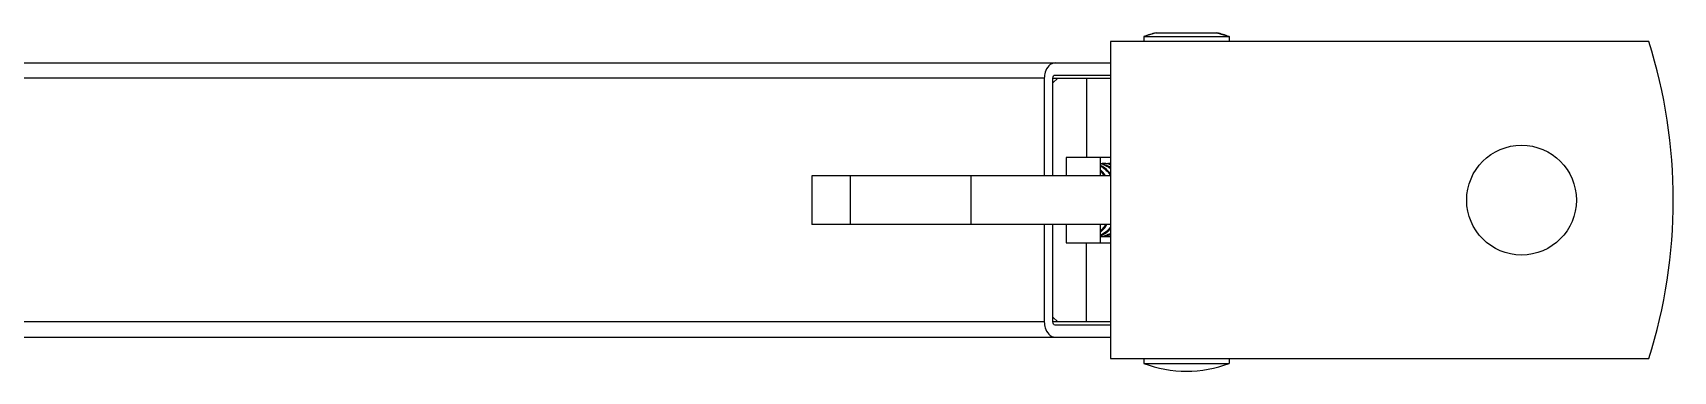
# Model space of a CAD drawing. Extents: x 1680110 to 2699828, y 269661 to 891349.
# Drawn here: x 2395276 to 2396502, y 717914 to 718166 of the extents above; entities that cross this region are included whole.
import ezdxf

# ---------------------------------------------------------------- set-up
doc = ezdxf.new("R2010")
doc.units = 0
doc.header["$LTSCALE"] = 1000
doc.header["$MEASUREMENT"] = 0
doc.layers.add('02___PRT_ALL_AXES', color=7, linetype='Continuous')

msp = doc.modelspace()

# ---------------------------------------------------------------- linework, layer by layer
at = {"color": 7, "linetype": 'Continuous'}
for p, q in [((2396106.6, 718163.4), (2396106.6, 718159.7)), ((2396170.4, 718163.4), (2396170.4, 718159.7)), ((2396484.2, 718159.7), (2396081.6, 718159.7)), ((2396081.6, 718159.7), (2396081.6, 717922.9)), ((2394657.4, 718143.8), (2396081.6, 718143.8)), ((2396032.2, 718132.4), (2394699, 718132.4)), ((2396032.2, 718132.4), (2396032.2, 718059.5)), ((2396038.6, 718132.4), (2396081.6, 718132.4)), ((2396038.6, 718059.5), (2396038.6, 718132.4)), ((2396040.2, 718134.7), (2396081.6, 718134.7)), ((2396063.8, 718132.4), (2396063.8, 718073.2)), ((2396081.6, 718073.2), (2396048.6, 718073.2)), ((2396081.6, 718059.5), (2395858.3, 718059.5)), ((2395858.3, 718059.5), (2395858.3, 718023.1)), ((2395887, 718059.5), (2395887, 718023.1)), ((2395977.2, 718059.5), (2395977.2, 718023.1)), ((2396081.6, 718023.1), (2395858.3, 718023.1)), ((2396032.2, 718023.1), (2396032.2, 717950.3)), ((2396038.6, 717950.3), (2396038.6, 718023.1)), ((2396074.1, 718023), (2396074.1, 718023)), ((2396048.6, 718009.5), (2396081.6, 718009.5)), ((2396063.8, 717950.3), (2396063.8, 718009.5)), ((2396032.2, 717950.3), (2394699, 717950.3)), ((2396081.6, 717950.3), (2396038.6, 717950.3)), ((2396081.6, 717948), (2396040.2, 717948)), ((2394657.4, 717938.9), (2396081.6, 717938.9)), ((2396081.6, 717922.9), (2396484.2, 717922.9)), ((2396106.6, 717922.9), (2396106.6, 717919.3)), ((2396170.4, 717922.9), (2396170.4, 717919.3))]:
    msp.add_line(p, q, dxfattribs=at)
for points in [[(2396038.6, 718132.4), (2396038.7, 718133.3), (2396039.1, 718134), (2396039.6, 718134.5), (2396040.2, 718134.7)], [(2396040.2, 717948), (2396039.6, 717948.2), (2396039.1, 717948.7), (2396038.7, 717949.4), (2396038.6, 717950.3)]]:
    msp.add_lwpolyline(points, dxfattribs=at)
for centre, radius, start, end in [((2396107.9, 718041.3), 394.5, 342.5364, 17.4636), ((2396072.5, 718053.7), 15, 82.4824, 83.9962), ((2396071.4, 718053.3), 15.4, 72.4837, 80.2332), ((2396076.4, 718053.8), 14.8, 90.0172, 97.5235), ((2396072.4, 718053.5), 15.2, 75.7644, 82.4657), ((2396072.3, 718053.1), 15.6, 72.5052, 75.7688), ((2396076.4, 718053.9), 14.8, 86.2903, 89.9967), ((2396077.3, 718053.8), 14.8, 82.4831, 89.9829), ((2396076.3, 718053.7), 15, 80.629, 86.2824), ((2396076.3, 718053.3), 15.4, 72.4874, 80.6013), ((2396081.2, 718053.8), 14.8, 90.0173, 97.5323), ((2396077.3, 718053.5), 15.2, 75.7648, 82.4748), ((2396076.1, 718052.7), 16, 69.7302, 72.506), ((2396077.2, 718053.1), 15.5, 73.4415, 75.7729), ((2396081.2, 718053.9), 14.7, 88.3603, 89.9995), ((2396055.5, 718044.5), 27, 34.0244, 34.6459), ((2396073.9, 718026.6), 12.6, 270.4275, 274.3388), ((2396074.9, 718026.7), 12.7, 270.0261, 278.822), ((2396074.8, 718027.1), 13.1, 278.8281, 285.3359), ((2396078.8, 718026.7), 12.7, 261.1841, 269.9741), ((2396056, 718036.2), 25.6, 328.2813, 329.0616), ((2396074.8, 718027.3), 13.3, 285.3229, 286.4114), ((2396078.8, 718026.6), 12.6, 270.0047, 274.3398), ((2396078.7, 718026.9), 12.9, 274.3664, 282.8789), ((2396079.7, 718026.7), 12.7, 270.024, 278.5353)]:
    msp.add_arc(centre, radius, start, end, dxfattribs=at)
for points, knots in [([(2396040.2, 718143.8), (2396036.8, 718143.8), (2396032.6, 718138.6), (2396032.2, 718133.9), (2396032.2, 718132.4)], [0, 0, 0, 0, 0.699639, 1, 1, 1, 1]), ([(2396074, 718066.8), (2396074.8, 718066.4), (2396077.7, 718064.5), (2396080.2, 718061.9), (2396081.7, 718059.7)], [0, 0, 0, 0, 0.237509, 1, 1, 1, 1]), ([(2396081.6, 718061), (2396081.1, 718061.7), (2396079, 718064.2), (2396076.3, 718066.2), (2396074.1, 718067.2)], [0, 0, 0, 0, 0.264129, 1, 1, 1, 1]), ([(2396077.8, 718022.7), (2396077.5, 718022.3), (2396076.4, 718020.6), (2396075.1, 718019.1), (2396074, 718018.1)], [0, 0, 0, 0, 0.259883, 1, 1, 1, 1]), ([(2396074, 718014.6), (2396074.7, 718014.9), (2396077.7, 718016.1), (2396080.1, 718018.2), (2396081.7, 718020)], [0, 0, 0, 0, 0.236582, 1, 1, 1, 1]), ([(2396074.1, 718017.3), (2396074.5, 718017.7), (2396076.4, 718019.4), (2396078, 718021.4), (2396079, 718023)], [0, 0, 0, 0, 0.238298, 1, 1, 1, 1]), ([(2396081.6, 718021.2), (2396081.1, 718020.5), (2396079, 718018), (2396076.3, 718015.9), (2396074.1, 718015)], [0, 0, 0, 0, 0.268325, 1, 1, 1, 1]), ([(2396081.6, 718016.5), (2396081.1, 718016.1), (2396079, 718014.9), (2396076.7, 718014.2), (2396074.9, 718014)], [0, 0, 0, 0, 0.260499, 1, 1, 1, 1]), ([(2396032.2, 717950.3), (2396032.2, 717948.8), (2396032.6, 717944.1), (2396036.8, 717938.9), (2396040.2, 717938.9)], [0, 0, 0, 0, 0.300361, 1, 1, 1, 1])]:
    msp.add_open_spline(points, degree=3, knots=knots, dxfattribs=at)
for points in [[(2396077.7, 718059.9), (2396076.6, 718061.4), (2396075.4, 718062.8), (2396074.1, 718064)], [(2396074.1, 718063.1), (2396075.1, 718062), (2396076, 718060.8), (2396076.9, 718059.6)], [(2396076.1, 718067.9), (2396078.1, 718067.3), (2396080, 718066.3), (2396081.6, 718065)], [(2396081.6, 718065.7), (2396080.2, 718066.6), (2396078.7, 718067.4), (2396077, 718067.9)], [(2396078.5, 718014.5), (2396079.6, 718014.9), (2396080.6, 718015.3), (2396081.6, 718015.9)]]:
    msp.add_open_spline(points, degree=3, dxfattribs=at)
at = {"layer": '02___PRT_ALL_AXES', "color": 7, "linetype": 'Continuous'}
for p, q in [((2396115.8, 718166.2), (2396106.6, 718163.4)), ((2396106.6, 718163.4), (2396170.4, 718163.4)), ((2396106.6, 718163.4), (2396106.6, 718159.7)), ((2396115.8, 718166.2), (2396161.3, 718166.2)), ((2396161.3, 718166.2), (2396170.4, 718163.4)), ((2396170.4, 718163.4), (2396170.4, 718159.7)), ((2396038.6, 718128.8), (2396042.3, 718132.4)), ((2396048.6, 718073.2), (2396048.6, 718059.5)), ((2396074, 718073.2), (2396074, 718059.5)), ((2396048.6, 718023.1), (2396048.6, 718009.5)), ((2396074, 718023.1), (2396074, 718009.5)), ((2396042.3, 717950.3), (2396038.6, 717953.9)), ((2396106.6, 717922.9), (2396106.6, 717919.3)), ((2396106.6, 717919.3), (2396170.4, 717919.3)), ((2396170.4, 717922.9), (2396170.4, 717919.3))]:
    msp.add_line(p, q, dxfattribs=at)
msp.add_circle((2396389, 718041.3), 41, dxfattribs=at)
for centre, start, end in [((2396138.5, 718078.1), 104.4775, 110.4873), ((2396138.5, 718078.1), 69.5127, 75.5225), ((2396138.5, 718004.6), 249.5127, 290.4873)]:
    msp.add_arc(centre, 91.1, start, end, dxfattribs=at)

doc.saveas('drawing.dxf')
